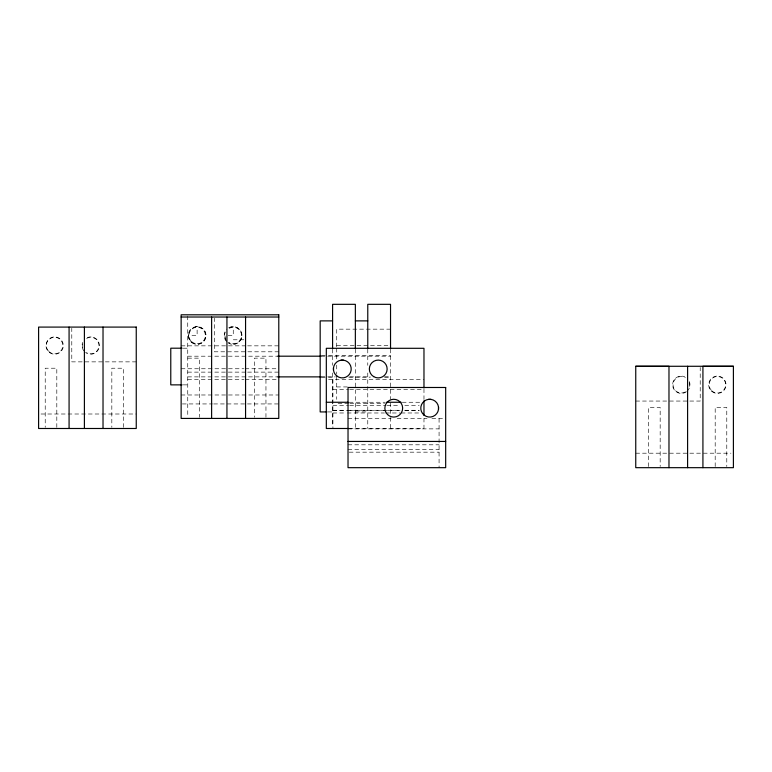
<?xml version="1.0" encoding="UTF-8"?>
<svg xmlns="http://www.w3.org/2000/svg" width="772" height="772" viewBox="0 0 772 772"><rect width="100%" height="100%" fill="white"/><g stroke="black" fill="none" stroke-linecap="round" stroke-linejoin="round"><path stroke-width="0.58" stroke-dasharray="3.86 2.9" d="M648.586 466.558L648.586 407.404L660.166 407.404L660.176 466.558M715.19 466.558L715.19 407.404L726.78 407.404L726.78 466.558M195.876 326.681L198.192 326.662M390.535 329.161L336.727 329.161L336.727 348.133M191.967 335.492L197.121 335.492L197.121 327.222M228.107 335.492L233.26 335.492L233.26 327.222M233.26 339.786L244.55 339.786M181.14 345.846L246.442 345.846M247.638 345.846L278.788 345.846M336.727 345.711L390.535 345.711M183.215 348.201L187.731 348.201M278.788 351.8L214.317 351.8L214.317 318.228M321.364 355.651L327.328 355.651M328.525 355.651L390.535 355.651M187.731 356.191L278.788 356.191M320.93 356.191L390.535 356.191M187.76 358.15L199.35 358.15L199.35 417.314M136.248 361.865L71.786 361.865L71.786 328.283M181.14 368.755L243.827 368.755M245.033 368.755L276.376 368.755M187.731 372.123L246.442 372.123M247.638 372.123L278.788 372.123M187.731 376.881L278.788 376.881M320.93 376.881L335.328 376.881M349.735 376.881L370.135 376.881M384.533 376.881L390.535 376.881M321.364 377.17L327.328 377.17M328.525 377.17L334.479 377.17M348.79 377.17L370.261 377.17M384.572 377.17L390.535 377.17M328.525 379.341L423.973 379.341M187.731 379.486L244.039 379.486M245.235 379.486L276.386 379.486M183.215 384.871L187.731 384.871M336.727 386.936L347.487 386.936M332.925 389.686L348.5 389.686M349.697 389.686L423.973 389.686M181.14 394.984L278.788 394.984M635.752 401.054L700.214 401.054L700.214 367.472M349.233 402.26L385.392 402.26M402.27 402.26L420.354 402.26M348.683 403.65L336.727 403.38M349.88 403.65L384.553 403.65M182.346 403.939L212.483 403.939M213.69 403.939L246.239 403.939M247.445 403.939L278.788 403.939M332.925 405.618L348.5 405.618M349.697 405.618L385.633 405.618M386.83 405.618L400.012 405.618M404.808 405.618L419.177 405.618M332.925 410.27L346.097 410.27M347.294 410.27L400.012 410.27M404.808 410.27L419.177 410.27M332.925 410.386L348.5 410.386M349.697 410.386L400.012 410.386M404.808 410.386L419.177 410.386M328.071 411.93L332.587 411.93M355.352 411.93L367.771 411.93M332.925 412.981L346.097 412.981M347.294 412.981L384.437 412.981M385.633 412.981L400.012 412.981M401.208 412.981L419.177 412.981M41.012 414.004L136.248 414.004M348.027 418.53L391.153 418.53M397.146 418.53L427.099 418.53M431.886 418.53L443.475 418.53M349.233 428.489L423.973 428.489L423.973 415.365M348.027 428.875L439.075 428.875M348.027 444.807L439.075 444.807M348.027 449.565L439.075 449.565M349.224 452.17L439.075 452.17M635.752 453.193L730.987 453.193M188.31 336.746L188.291 334.421M439.075 418.53L439.075 467.678M423.973 388.895L423.973 399.857M390.535 349.098L390.535 399.385M390.535 402.849L390.535 416.34M390.535 417.498L390.535 428.489M367.771 349.166L367.771 365.339M367.771 372.972L367.771 428.489M355.352 349.166L355.352 428.489M336.727 348.288L336.727 360.032M336.727 365.137L336.727 374.208M336.727 376.331L336.727 399.385M332.925 379.341L332.925 428.489M332.587 349.166L332.587 365.31M332.587 372.972L332.587 426.684M265.954 417.314L265.954 358.15L254.374 358.15L254.364 417.314M187.731 315.999L187.76 417.314M123.414 427.37L123.414 368.215L111.834 368.215L111.824 427.37M56.81 427.37L56.81 368.215L45.22 368.215L45.22 427.37M685.42 391.915A8.28 8.28 0 0 1 673.001 384.745A8.28 8.28 0 0 1 685.42 377.576M689.271 382.603A8.28 8.28 0 0 1 689.271 386.888M689.348 381.513A8.695 8.695 0 0 1 688.113 390.121M686.491 391.703A8.695 8.695 0 0 1 672.653 385.778A8.695 8.695 0 0 1 684.696 376.755M86.58 338.387A8.28 8.28 0 0 1 98.999 345.557A8.28 8.28 0 0 1 86.58 352.727M82.729 347.699A8.28 8.28 0 0 1 82.729 343.415M87.304 337.567A8.695 8.695 0 0 1 99.347 346.589A8.695 8.695 0 0 1 85.509 352.514M83.887 350.932A8.695 8.695 0 0 1 82.652 342.324M229.12 328.322A8.28 8.28 0 0 1 241.54 335.492A8.28 8.28 0 0 1 229.12 342.662M226.09 339.632A8.28 8.28 0 0 1 225.26 333.35M229.844 327.502A8.695 8.695 0 0 1 241.887 336.524A8.695 8.695 0 0 1 228.049 342.45M226.428 340.867A8.695 8.695 0 0 1 225.192 332.259M228.724 327.724A8.897 8.897 0 0 1 241.945 335.637A8.897 8.897 0 0 1 228.483 343.135M226.659 341.687A8.897 8.897 0 0 1 226.862 329.104M711.871 391.5A8.695 8.695 0 0 0 725.921 386.106A8.695 8.695 0 0 0 714.225 376.63A8.695 8.695 0 0 0 711.871 391.5M711.562 390.603A8.28 8.28 0 0 0 725.41 386.888A8.28 8.28 0 0 0 715.277 376.755A8.28 8.28 0 0 0 711.562 390.603M49.553 352.592A8.695 8.695 0 0 0 63.304 346.474A8.695 8.695 0 0 0 51.126 337.615A8.695 8.695 0 0 0 49.553 352.592M48.733 351.414A8.28 8.28 0 0 0 62.58 347.699A8.28 8.28 0 0 0 52.438 337.567A8.28 8.28 0 0 0 48.733 351.414M192.083 342.527A8.695 8.695 0 0 0 205.844 336.409A8.695 8.695 0 0 0 193.666 327.55A8.695 8.695 0 0 0 192.083 342.527M191.273 341.349A8.28 8.28 0 0 0 205.12 337.634A8.28 8.28 0 0 0 194.978 327.502A8.28 8.28 0 0 0 191.273 341.349M191.774 342.604A8.897 8.897 0 0 0 205.96 336.573A8.897 8.897 0 0 0 193.637 327.309A8.897 8.897 0 0 0 191.774 342.604"/><path stroke-width="1.16" d="M733.4 366.275L635.752 366.275L635.752 467.678L733.4 467.678L733.4 366.275L702.925 366.275L702.925 467.678M668.977 467.678L668.977 366.275L635.752 366.275M687.601 467.678L687.601 366.275M438.496 409.43A8.897 8.897 0 0 0 426.366 399.925A8.897 8.897 0 0 0 424.204 415.191A8.897 8.897 0 0 0 438.496 409.43L438.525 407.105M341.06 360.186L343.386 360.157M181.14 317.022L278.788 317.022M332.587 320.882L320.177 320.882L320.177 411.93L326.942 411.93M355.352 320.882L367.771 320.882M182.076 348.201L170.776 348.201L170.776 384.871L182.076 384.871M277.737 356.191L320.93 356.191M277.737 376.881L320.93 376.881M326.324 402.26L348.027 402.26M386.598 402.26L401.064 402.26M348.5 428.489L326.324 428.489L326.324 348.297L423.973 348.297L423.973 387.872M348.027 441.449L445.676 441.449M428.614 399.346L430.94 399.375M333.504 370.242L333.475 367.916M423.973 400.842L423.973 415.375M390.535 348.288L390.535 304.322L367.771 304.322L367.771 348.259M355.352 348.259L355.352 304.322L332.587 304.322L332.587 348.259M245.564 317.022L245.564 418.424M226.939 317.022L226.939 418.424M211.615 317.022L211.615 418.424M103.023 327.087L103.023 428.489M84.399 327.087L84.399 428.489M69.075 327.087L69.075 428.489M278.788 314.802L181.14 314.802L181.14 418.424L278.788 418.424L278.788 314.802M136.248 327.087L38.6 327.087L38.6 428.489L136.248 428.489L136.248 327.087M445.676 387.486L348.027 387.486L348.027 467.678L445.676 467.678L445.676 387.486M387.563 414.574A8.897 8.897 0 0 0 402.386 410.347A8.897 8.897 0 0 0 391.317 399.626A8.897 8.897 0 0 0 387.563 414.574M373.667 376.63A8.897 8.897 0 0 0 387.139 369.132A8.897 8.897 0 0 0 373.918 361.219A8.897 8.897 0 0 0 373.667 376.63M336.959 376.109A8.897 8.897 0 0 0 351.144 370.068A8.897 8.897 0 0 0 338.821 360.804A8.897 8.897 0 0 0 336.959 376.109"/></g></svg>
